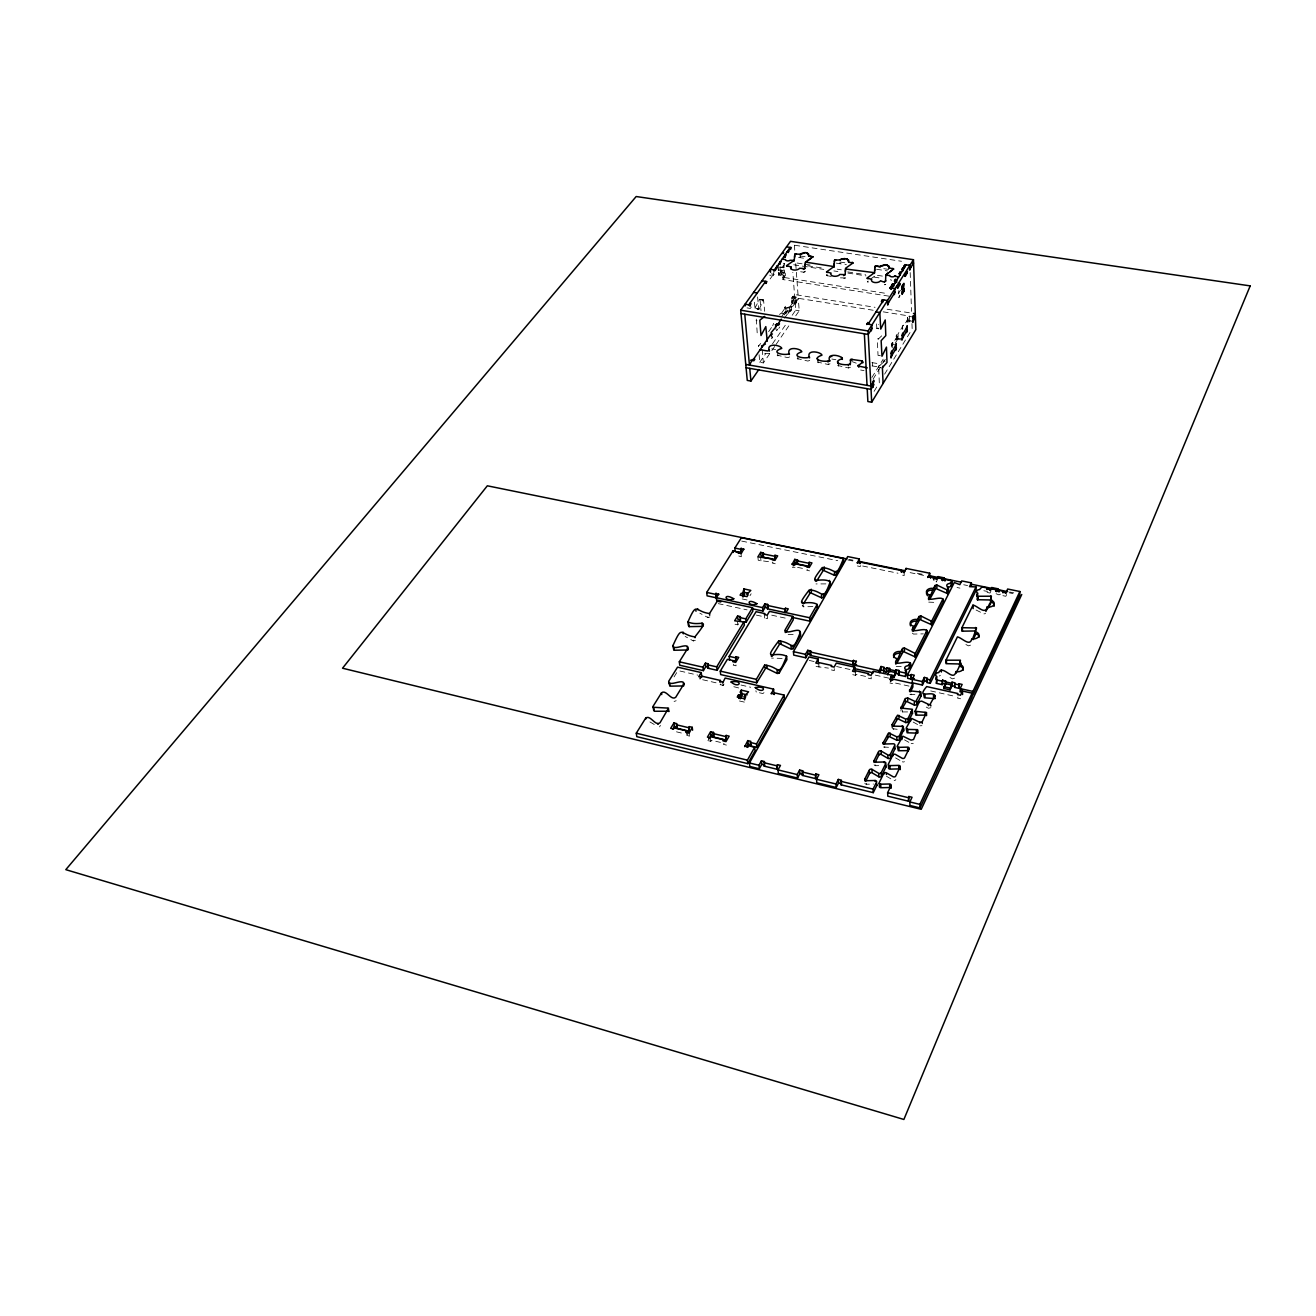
<?xml version="1.0" encoding="UTF-8"?>
<svg xmlns="http://www.w3.org/2000/svg" width="1316" height="1316" viewBox="0 0 1316 1316"><rect width="100%" height="100%" fill="white"/><g stroke="black" fill="none" stroke-linecap="round" stroke-linejoin="round"><path stroke-width="0.75" stroke-dasharray="5 3.75" d="M879.302 382.824L878.677 366.44L882.904 362.69M878.578 367.427L878.973 365.585L879.927 365.749M831.301 276.492L826.843 275.587L828.636 273.794M907.629 711.923L901.789 711.94L901.065 710.607M883.217 361.834L883.299 360.847L885.191 361.16M812.86 606.594L803.336 606.791L802.48 605.541M756.289 319.097L757.325 334.906L758.46 335.629M827.517 274.797L827.583 275.916L826.81 275.044M763.987 692.644L762.902 693.532L757.835 692.43M876.505 323.901L876.884 328.49L878.693 324.542M759.25 309.145L763.527 299.851L764.678 311.283M881.671 335.843L877.311 340.038L878.035 355.419L880.075 355.945M958.015 697.036L957.522 698.089L960.581 698.763M1002.907 595.671L1005.835 596.28L1007.645 592.48L1012.876 593.549M996.08 593.713L999.008 594.881L1000.44 594.125M987.099 592.447L990.01 593.039L991.836 589.255M938.143 578.333L936.235 582.05L936.12 578.629M758.806 345.318C757.045 349.546 760.566 341.387 763.214 342.555M850.399 367.246L848.59 367.986L837.634 365.453M852.752 674.68L855.696 675.355L856.239 674.318L867.03 676.737M904.076 572.098L904.224 575.52L901.394 574.944L901.888 574.023M830.001 363.775L828.192 364.516L817.318 361.999M809.735 360.337L807.942 361.077L797.151 358.577M816.068 666.505L828.422 668.117M857.44 565.962L860.22 566.538L860.73 565.617M789.633 356.916L787.823 357.656L777.131 355.172M769.663 353.527L764.135 353.626M724.047 743.26L723.422 744.362L726.399 745.07M707.86 740.612L710.821 741.319L711.446 740.234L720.461 742.405M807.317 569.367L806.774 570.289L809.537 570.848M720.148 684.369L723.093 685.603L724.935 682.527M767.179 615.181L767.508 618.602L764.695 617.994L765.27 617.04M720.214 684.929L720.839 683.909M733.818 664.169L733.209 665.172L736.072 665.814L735.693 662.376M686.672 735.2L689.436 736.17L689.074 733.292M735.035 624.228L737.832 624.837L738.408 623.866M750.005 595.671L751.156 593.796M874.104 391.329L878.265 384.519M884.615 374.139L911.1 330.744M871.899 377.478L883.184 359.186M897.216 336.452L897.347 339.742L896.097 339.528L895.966 336.254L897.216 336.452L893.465 342.522L891.327 343.756L891.475 347.046M908.073 318.85L908.188 322.124L906.954 321.926L906.839 318.653L908.073 318.85L904.405 324.789L902.299 325.99L902.431 329.263L903.286 327.865M896.097 339.528L896.838 334.823L900.16 335.366M906.954 321.926L907.695 317.255L906.839 318.653M757.917 556.865L758.23 560.254L773.051 562.294L772.508 563.199L775.239 563.758M873.117 379.107L880.404 367.246L872.08 365.914M883.332 362.492L885.29 359.317M895.472 342.769L897.347 339.742M902.003 340.022L898.269 339.413L899.091 336.896M909.701 321.91L909.948 320.413M895.966 336.254L896.838 334.823M891.689 345.401L893.153 342.966M903.5 325.101L898.038 333.935L898.269 339.413M909.093 321.811L909.751 314.985M674.055 676.901L677.016 672.163M900.16 295.606L898.828 297.712L900.062 293.172L898.795 292.974L898.713 290.737M738.786 555.977L741.336 556.75L741.056 553.937M900.407 290.227L898.203 293.731L901.986 294.323M759.085 354.695L759.76 362.295L763.379 362.92L774.943 346.092M776.095 344.414L789.962 324.229M795.736 315.824L799.207 310.773L798.286 298.321L795.456 303.601L791.903 303.025L791.492 297.663L792.429 296.314L795.999 296.873L796.065 297.959L798.055 295.097L795.687 263.003M759.76 362.295L765.55 353.889M772.508 343.805L786.409 323.637M792.199 315.248L795.67 310.198L792.841 272.346M784.517 318.192L788.564 312.369L784.978 311.793L785.076 312.863L788.646 313.438L789.584 312.073L789.172 306.694L785.603 306.118L784.649 307.483L784.731 308.553L788.3 309.128L789.172 306.694M790.192 306.414L794.206 300.657L794.436 303.881L790.439 309.638L791.64 309.836L791.393 306.595L790.192 306.414L790.686 311.201L785.932 310.428L780.964 317.567M771.587 338.064L772.558 336.666M771.735 338.59L772.706 337.192M778.759 328.424L779.73 327.042M790.686 311.201L791.64 309.836M794.436 303.881L796.558 302.713L796.328 299.489L791.574 298.732L794.502 294.537L875.041 307.319M794.749 297.761L791.821 301.956L796.558 302.713M785.076 312.863L786.014 311.497L785.603 306.118M791.903 303.025L792.758 300.607L796.312 301.183M795.456 303.601L795.061 298.222L795.999 296.873M784.27 314.952L788.3 309.128M791.393 306.595L790.439 307.96L785.685 307.204L780.684 314.376L780.585 313.29L784.172 313.882M796.328 299.489L795.621 304.062M772.722 325.792L773.611 323.308M779.631 314.672L780.585 313.29M768.626 331.665L771.67 327.306M888.843 296.149L782.954 279.584L784.402 277.544L784.204 275.143L785.422 275.34L785.241 273.119L778.792 272.182L778.48 275.077L782.099 275.653L784.517 272.264L784.352 270.043L780.24 270.158M782.954 279.584L782.757 277.183L783.974 277.38L785.241 273.119M782.757 277.183L784.204 275.143M783.974 277.38L785.422 275.34M778.069 269.912L783.875 270.718L783.941 264.861L781.523 268.25L782.099 275.653M778.48 275.077L780.898 271.705L780.717 269.484M746.995 307.895L750.301 308.438L751.321 307.006M780.01 267.197L784.122 267.082M784.5 263.496L783.217 267.757L784.681 265.717L784.5 263.496L783.283 263.315M770.09 278.976L773.232 274.6L773.331 275.735L769.663 275.159M773.331 275.735L774.038 270.997M940.348 675.322L939.344 676.013M954.577 678.168L952.554 678.875L947.191 676.079M970.484 645.169L968.51 645.843L963.197 643.162M805.211 271.145L804.027 272.231L799.552 271.589M930.889 707.695L928.422 708.271L923.454 705.524M755.861 690.768L756.256 692.068M877.213 328.293L878.627 328.21M676.177 700.737L674.088 701.428M695.341 640.3L693.335 640.958L685.143 636.434M709.916 616.941L707.942 617.582L699.816 613.174M845.448 277.923L840.003 277.841M805.244 271.705L803.533 272.198M845.349 278.038L843.737 278.416M870.929 278.762L874.531 276.245M985.602 613.569L983.94 613.898M659.612 726.876L660.369 725.346M913.271 743.507L911.165 743.639M921.957 725.675L919.868 725.807M885.536 284.651L884.517 284.717L885.767 284.569M909.882 694.338L916.216 694.651M892.199 728.669L898.894 729.508M883.513 747.027L889.994 747.389M874.153 764.711A1.661 1.184 -2.3 0 0 875.699 765.715L880.947 765.583M864.875 783.201A1.661 1.201 -2.6 0 0 866.438 784.237L873.511 784.056M825.889 583.893L815.986 583.926M928.734 602.119L936.12 602.465M788.152 634.641L795.884 634.493M912.399 633.144L913.436 634.065L923.355 633.868M782.132 658.428L771.521 658.082M896.212 666.373L903.434 666.455M871.916 362.624L880.256 363.94M828.8 364.532L828.142 363.693M754.43 302.252L755.039 308.503L758.329 308.997M754.956 308.141L759.48 299.423L763.527 299.851M738.671 687.955L731.449 686.097M794.798 245.269L901.509 261.275M800.128 255.978L806.889 257.015M839.921 262.032L845.678 262.904M883.776 268.678L889.04 269.484M798.582 257.41L804.52 258.314M836.318 263.151L846.352 264.68M876.604 269.27L887.445 270.915M797.151 263.036L803.171 263.973M805.178 264.269L811.199 265.19M837.289 269.188L841.302 269.796M877.427 275.34L883.447 276.261M807.629 265.783L824.754 268.398M847.701 271.918L865.467 274.649M793.696 264.763L823.832 269.402M833.883 270.931L837.897 271.557M847.932 273.086L866.027 275.866M874.054 277.1L880.075 278.021M779.993 267.247L783.645 267.757M780.898 271.705L784.517 272.264M778.299 272.873L781.934 273.432M783.793 275.159L778.957 274.402L778.381 267M771.258 273.876L774.318 274.353M784.402 277.544L887.971 293.698M887.116 309.227L911.281 313.076M873.182 310.247L792.512 297.383L792.429 296.314M883.233 311.843L909.389 316.021M791.492 297.663L795.061 298.222M908.895 316.366L911.988 316.86M792.841 301.677L796.394 302.252M907.81 320.528L912.745 321.318M760.385 299.571L763.148 300.015M759.858 299.258L762.836 300.295M784.649 307.483L788.218 308.059M795.67 310.198L799.207 310.773M786.014 311.497L789.584 312.073M755.878 308.289L758.855 309.326L755.17 308.717M876.884 328.474L878.808 328.786M896.986 338.113L901.953 338.919M877.706 338.656L878.66 338.804M756.058 320.578L756.98 320.726M891.639 344.299L895.406 344.924M774.647 328.819L777.657 329.313L776.687 330.711L776.588 329.625M879.45 355.583L880.404 355.748M771.67 348.872L775.618 349.53M831.86 359.038L835.874 359.712M856.255 363.167L852.159 361.653M879.532 367.575L880.47 367.756M860.648 370.026L864.036 370.602M848.985 559.349L852.998 560.172M917.285 573.233L925.329 574.878M1009.717 592.035L1013.731 592.858M847.915 559.974L855.63 561.537M910.129 572.641L923.914 575.437M963.723 584.765L967.573 585.538M741.731 541.106L837.716 560.682M862.687 566.028L897.956 573.217M983.842 590.736L987.559 591.493M957.028 587.528L959.923 588.12M797.578 567.361L803.418 568.561M792.331 567.295L795.029 567.295M742.158 598.928L747.34 600.047M868.132 282.183C866.06 280.653 868.494 283.121 868.067 281.048M718.223 603.633L747.077 609.867M771.735 615.181L785.422 618.142M756.404 615.115L761.717 616.266M809.241 660.435L814.686 661.652M836.565 666.521L851.255 669.778M875.272 675.124L892.001 678.859M909.011 686.097L893.416 682.609L892.873 683.646L889.896 682.988M930.708 690.933L956.074 696.592M831.416 669.926L834.344 670.584L834.114 667.113M868.28 678.151L871.258 678.826L871.06 675.338M679.961 671.028L697.727 675.108M741.023 685.044L750.696 687.265M702.662 679.73L717.204 683.07M739.444 700.967L744.905 702.234M676.49 731.828L681.82 733.111M976.061 610.015L982.18 613.042M913.205 722.073L918.206 724.869M904.47 739.839L909.488 742.685M895.571 757.901L900.621 760.812M886.523 776.308L893.301 780.256A1.661 1.201 -1.7 0 0 895.851 779.648M649.94 721.941L655.006 724.935M693.219 640.119L693.335 640.958M710.393 737.848L710.821 741.319M707.844 616.727L707.942 617.582M722.764 682.724L723.093 685.603M737.47 621.415L737.832 624.837M760.632 557.425L760.944 560.813M764.366 614.572L764.695 617.994M757.621 296.939L758.641 308.75M762.211 349.628L763.379 362.92M760.072 299.851L761.01 310.675M777.723 353.511L777.92 355.962M802.299 605.047L802.365 605.903M779.977 266.819L780.421 272.379M803.188 605.08L803.336 606.791M788.564 312.369L788.646 313.438M818.733 663.692L818.996 667.146M797.776 356.916L797.973 359.383M794.387 245.204L794.831 251.191M800.046 254.86L800.243 257.656M817.976 360.337L818.157 362.805M855.482 671.867L855.696 675.355M826.678 274.468L826.728 275.307M866.389 783.349L866.438 784.237M838.325 363.792L838.473 366.259M839.97 262.871L840.019 263.71M848.54 367.164L848.59 367.986M875.65 764.843L875.699 765.715M884.747 746.649L884.796 747.521M872.524 362.64L872.689 365.93M893.679 728.768L893.728 729.64M902.431 710.311L902.513 712.071M900.95 710.245L900.983 711.117M892.528 342.867L892.774 348.345M892.215 342.325L892.363 345.615M911.1 693.927L911.149 694.799M910.178 272.56L911.544 311.333M911.972 323.604L912.169 329.016M904.437 761.651A1.661 1.184 -1.5 0 1 902.315 761.783M891.705 280.193A2.681 1.431 -3 0 1 890.406 279.716"/><path stroke-width="1.5" d="M1019.867 591.509L1019.851 594.964L972.985 694.93L972.919 691.426L1019.867 591.509L1007.628 589.025L1005.835 593.384M850.251 364.762L850.827 359.301L862.144 360.88L862.753 362.032L857.95 365.963L867.277 367.871M888.991 268.349L888.974 266.128L886.145 264.713L880.19 266.457L875.008 266.128L874.548 272.675L867.096 278.038L871.735 279.37A4.705 2.533 -3.3 0 0 874.548 282.496A4.705 2.533 -3.3 0 0 880.568 280.736C889.452 285.309 882.674 274.682 888.201 273.004M829.837 361.308C825.609 352.293 841.401 355.271 842.306 358.577C829.228 363.216 846.451 366.243 850.202 363.94M874.647 270.931L874.679 269.418M874.712 267.905L875.946 265.865L880.223 267.016M809.57 357.87C805.425 348.904 821.135 351.865 821.99 355.156C808.912 359.729 826.004 362.788 829.787 360.485M883.085 383.466L882.394 367.625L887 362.476L886.458 347.095L881.967 356.258L881.144 340.663L885.8 335.629L885.24 319.952L880.733 329.099L879.812 312.55L875.946 311.941M882.378 368.069L882.773 366.226M841.401 259.137A4.655 2.484 -3.6 0 0 840.184 259.91L834.541 260.14L834.064 266.49L826.514 271.918L831.087 273.119A4.672 2.5 -3.9 0 0 833.801 276.212A4.672 2.5 -3.9 0 0 839.805 274.452L845.152 274.649L845.579 268.25L853.031 262.953L848.507 262.213M845.382 271.474L845.431 269.961M789.435 354.465C785.389 345.565 801.016 348.477 801.822 351.767C788.745 356.291 805.705 359.35 809.505 357.047M834.36 261.769L834.673 260.042L836.154 260.338M834.212 264.779L834.278 263.266M769.449 351.076C765.484 342.242 781.03 345.105 781.786 348.378C768.725 352.853 785.537 355.929 789.37 353.642M812.959 257.015L808.534 255.6L808.468 253.741L805.935 252.606L800.013 254.301L795.144 253.906L794.14 260.387L786.54 265.651L791.015 266.951A4.622 2.468 -4.5 0 0 793.614 269.994A4.622 2.468 -4.5 0 0 799.602 268.267L804.75 268.579L805.491 262.114L813.041 256.752L808.583 256.159M805.211 265.322L805.31 263.825M794.453 257.212L794.551 255.715M889.978 271.738L893.63 268.974L888.974 267.79M889.172 267.329L886.918 264.878M934.936 695.638C932.37 690.193 915.492 699.947 926.678 686.574L957.949 693.532L957.439 694.585L960.515 695.259L962.506 691.048L972.096 693.187L972.162 696.69L919.999 807.925L909.981 805.474L909.833 801.938L912.054 797.266L908.846 796.493L908.451 801.197L887.807 796.18L887.626 792.66L891.08 785.586A1.678 1.217 -1.9 0 0 889.583 783.991L880.717 784.204A1.678 1.201 -2.1 0 1 879.22 782.625L883.776 773.397A1.661 1.201 -2 0 1 886.342 772.788L893.12 776.736A1.678 1.201 -1.7 0 0 895.686 776.127L900.16 766.948A1.661 1.184 -1.6 0 0 898.663 765.386L889.879 765.616A1.661 1.184 -1.9 0 1 888.399 764.053L892.873 754.989A1.661 1.168 -1.8 0 1 895.406 754.397L902.151 758.263A1.661 1.184 -1.5 0 0 904.684 757.671L909.093 748.656A1.645 1.168 -1.4 0 0 907.596 747.126L898.877 747.356A1.645 1.168 -1.7 0 1 897.397 745.827L902.858 736.17L911.017 740.118L913.534 739.526L917.663 729.656L907.727 729.409L906.263 727.896L911.626 718.421L919.736 722.287L922.22 721.711L926.546 712.482L915.146 711.298L919.21 701.691L921.677 701.115L929.738 704.915L934.936 695.638L935.018 698.27M848.475 261.654L847.241 259.022L842.24 258.857A4.606 2.451 -3.9 0 0 840.217 259.943M901.921 708.88L906.395 701.313L914.39 705.096L916.446 704.965L921.068 696L920.328 694.683M893.153 726.399L897.693 718.7L905.737 722.55L907.81 722.418L912.498 713.305L911.05 711.841M784.764 257.327L785.06 256.324M890.603 681.606L892.001 678.859L891.837 675.371L889.715 679.5L892.709 680.158L893.251 679.138L912.761 683.481L909.751 690.834L921.003 692.002L915.673 701.741L907.662 697.957L905.211 698.533L901.082 708.09L912.432 709.291L908.073 718.47L905.572 719.046L897.528 715.197L892.1 724.639L893.564 726.136L903.45 726.383L899.272 736.22L896.755 736.812L888.662 732.88L883.069 743.014L884.615 744.001L893.301 743.787A1.645 1.168 -1.9 0 1 894.765 745.3L890.323 754.282L890.455 756.93M884.22 744.214L888.843 736.384L896.92 740.316L899.025 740.184L903.615 729.886M875.14 762.359L878.759 755.137A1.645 1.168 -2.2 0 1 881.292 754.529L887.971 758.394A1.645 1.168 -2 0 0 890.504 757.802L894.946 748.82L894.206 747.422M808.781 255.156L806.692 252.754M948.03 590.506L947.536 593.582L947.454 590.127L936.811 584.978L935.166 585.307L933.439 588.449A5.33 3.471 -1.4 0 0 926.694 590.72A5.33 3.471 -1.4 0 0 930.017 595.062C922.812 605.36 946.418 592.101 943.062 602.383L931.712 624.755L919.802 619.474L913.419 630.956M931.712 624.755L931.613 621.3L920.855 615.954L919.177 616.283L917.4 619.523A5.412 3.586 -1.7 0 0 910.524 621.859A5.412 3.586 -1.7 0 0 913.863 626.367C906.444 636.911 930.396 623.455 927.106 633.868L915.377 656.98L903.319 651.486L896.607 663.593M915.377 656.98L915.245 653.509L904.372 647.966L902.661 648.295L900.818 651.65A5.494 3.701 -2 0 0 893.811 654.052A5.494 3.701 -2 0 0 897.167 658.707C889.649 669.433 913.567 656.19 910.606 666.389L908.024 669.285A3.158 2.155 -1.7 0 0 905.063 670.765M886.145 274.666L891.771 270.487M874.367 272.856L874.4 273.432M803.484 603.781L810.376 592.71L821.628 597.842L823.273 597.513L830.511 585.028L829.656 583.81M792.199 617.369L809.866 621.168L817.532 607.762L816.66 606.511M890.833 676.687L893.942 677.378L895.883 669.778L898.877 670.436L898.499 674.943L905.474 676.49L906.066 673.134M733.44 660.731L732.831 661.734L735.693 662.376L738.704 657.358L735.841 656.717L735.611 661.158L727.37 659.349L720.28 671.127L720.675 674.582L756.7 682.807L756.355 679.352L764.662 665.057C780.174 666.603 777.69 679.155 786.606 656.24C774.433 650.351 761.882 663.116 778.694 640.925C793.828 642.175 791.788 654.825 800.325 632.272C799.519 626.498 785.882 635.727 785.06 629.969L792.956 616.398L769.465 611.348L767.179 615.181L764.366 614.572L764.941 613.601L756.058 611.693L729.179 656.355L729.558 659.793M743.869 549.463L741.105 548.344L740.892 552.621L735.183 551.437L734.838 548.065L741.385 537.734L843.507 558.51C834.887 580.011 837.552 569.219 822.303 567.509C806.182 588.417 819.21 575.964 830.281 581.623C822.467 603.254 823.684 590.703 809.307 589.864C792.972 611.167 805.869 598.599 817.269 604.34L809.603 617.747L809.866 621.168M893.613 269.106L892.742 268.349M805.524 262.69L805.441 262.887M893.679 286.279L893.844 283.927L892.577 283.73L891.705 285.72M793.943 260.568L793.992 261.127M852.965 263.085L852.192 262.213M653.378 708.995L653.016 706.412L661.487 692.858C666.126 688.975 671.078 701.165 675.717 697.283L683.991 683.843C683.613 677.839 669.021 687.363 668.66 681.359L677.543 667.146L701.247 672.575L701.675 676.013L700.013 678.727M747.735 747.389L748.294 745.711L754.693 747.241L755.055 750.729L747.801 763.642L636.796 736.647L636.286 733.193L645.646 718.191C650.351 714.226 655.319 726.745 660.007 722.764L668.544 708.123L652.966 707.251M688.35 625.38L689.123 626.646L702.448 626.383M740.168 620.987L740.398 616.595L737.602 615.987L734.657 620.807L746.106 622.271L752.851 611.101L752.505 607.696L717.845 600.228L709.521 613.519C694.519 611.743 697.348 600.705 687.923 621.958C700.276 627.387 711.759 615.477 694.914 636.878C679.599 634.954 682.757 623.8 672.986 645.514C673.414 651.338 687.577 642.043 688.054 647.85L679.319 661.8L679.763 665.238L703.386 670.634L705.853 666.587L705.442 663.149L708.288 663.807L708.074 668.248L717.105 670.305L744.362 625.166L744.001 621.744L716.71 666.867L717.105 670.305M673.447 648.936L674.22 650.236L687.692 649.989M653.509 709.85L654.282 711.249L668.676 711.232M963.279 670.206A5.56 3.767 -0.4 0 0 959.496 666.143L960.433 660.188L945.974 660.188L946.072 663.675L960.91 664.004M899.7 284.947C900.884 277.89 893.942 295.228 899.7 284.947L899.601 283.302M1021.759 594.487L921.216 809.307L342.538 668.215L487.331 485.801L846.961 558.938M919.999 807.925L919.851 804.372L972.096 693.187M905.128 274.6C903.664 281.756 910.935 264.697 905.128 274.6L905.211 276.278M908.451 801.197L908.846 796.493M961.552 689.304L960.236 692.101L960.154 688.597L962.144 684.419L959.101 683.744L958.673 688.284L954.61 687.38L955.038 682.84L951.994 682.165L950.07 689.847L943.737 688.433L945.201 683.563L951.534 684.962M1002.891 592.792L1003.351 591.262L999.436 590.473L998.992 592.003M958.673 688.284L959.101 683.744M954.61 687.38L955.12 686.343L952.077 685.669L951.994 682.165M956.6 672.131L960.976 663.083M972.458 639.28L976.554 627.995L961.914 627.699L961.996 631.17L975.699 630.956M985.865 611.512L989.961 603.008M996.064 591.41L996.525 589.881L990.438 588.647L989.977 590.16M973.149 639.642L975.929 633.868M988.464 607.893L991.902 600.754M990.438 588.647L990.455 590.374L991.82 587.545L997.89 588.778L996.525 591.608L996.525 589.881M950.07 689.847L952.077 685.669M997.462 591.443L997.89 588.778M959.446 664.399A5.56 3.767 -0.4 0 1 963.016 669.153A5.56 3.767 -0.4 0 1 955.992 671.588C953.426 682.79 942.782 663.889 938.769 672.591A3.191 2.171 -0.9 0 0 935.808 674.088A3.191 2.171 -0.9 0 0 936.86 676.473L936.416 683.349L942.223 684.633L942.634 680.109L945.678 681.359M975.222 631.746A5.478 3.652 -0.2 0 1 978.775 636.335A5.478 3.652 -0.2 0 1 971.866 638.704C970.007 647.308 961.996 637.75 957.423 636.878L945.974 660.188M994.254 604.998A5.396 3.52 0 0 0 990.504 601.889L991.376 596.214L977.344 596.263L977.393 599.718L991.787 599.997M945.233 684.435L945.661 680.767M943.737 688.433L945.76 684.271L942.733 683.596M942.223 684.633L942.634 680.109M987.066 589.568L987.526 588.055L981.933 586.92L979.548 589.601A3.06 1.99 -0.3 0 0 976.735 590.983A3.06 1.99 -0.3 0 0 977.804 593.171L977.344 596.263M961.914 627.699L972.985 605.146C977.36 605.59 985.404 615.543 987.23 606.89A5.396 3.52 0 0 0 994.008 604.587A5.396 3.52 0 0 0 990.487 600.162M936.416 683.349L936.959 679.961A3.175 2.171 -0.9 0 1 936.35 677M977.393 599.718L977.854 596.625A3.06 1.99 -0.3 0 1 977.196 593.894M818.322 662.458L818.058 659.003L808.962 656.98L749.478 762.967L749.84 766.455L759.316 768.774L758.954 765.27L761.438 760.796L764.481 761.536L764.201 766.142L777.131 769.284L777.411 764.678L780.47 765.402L778.019 769.909L778.348 773.413L797.512 778.069L797.2 774.565L799.618 770.041L802.694 770.798L802.398 775.42L815.492 778.611L815.805 773.972L818.897 774.713L816.512 779.269L816.808 782.773L836.219 787.511L835.973 783.991L838.325 779.417L841.434 780.174L841.105 784.83L873.265 792.643L876.752 785.603L876.604 782.954M885.783 764.415L885.931 767.047L881.407 776.193A1.661 1.201 -2.2 0 1 878.858 776.802L872.13 772.854A1.661 1.184 -2.5 0 0 869.58 773.463L865.747 781.112M930.231 683.333L930.116 679.846L976.011 586.936L969.497 586.64L971.373 582.873L961.733 580.915L959.841 584.666L954.314 582.511L907.53 674.845L907.678 678.332L910.919 679.056L911.297 674.532L914.307 675.207L912.218 679.336L912.366 682.823L922.401 685.044L924.457 680.898L924.342 677.411L927.352 678.085L926.957 682.609L930.231 683.333L976.061 590.374L976.011 586.936M873.265 792.643L873.067 789.123L876.555 782.082A1.678 1.201 -2.3 0 0 875.074 780.503L866.224 780.717A1.678 1.201 -2.6 0 1 864.76 779.138L869.366 769.942A1.661 1.184 -2.5 0 1 871.932 769.334L878.66 773.282A1.661 1.201 -2.2 0 0 881.21 772.673L885.75 763.527A1.661 1.184 -2.1 0 0 884.27 761.98L875.502 762.194A1.661 1.184 -2.4 0 1 874.038 760.648L878.562 751.617A1.645 1.168 -2.2 0 1 881.095 751.025L887.79 754.89A1.645 1.168 -2 0 0 890.323 754.282M922.401 685.044L922.269 681.556L924.342 677.411M910.508 691.755L912.893 686.968L912.761 683.481M910.919 679.056L911.297 674.532M905.474 676.49L905.918 669.663A3.158 2.155 -1.7 0 1 904.915 667.294A3.158 2.155 -1.7 0 1 907.892 665.797L910.458 662.919M915.245 653.509L926.99 630.397M931.613 621.3L942.98 598.945M947.454 590.127L947.948 587.051A3.043 1.974 -1 0 1 946.928 584.896A3.043 1.974 -1 0 1 949.757 583.514L952.159 580.85L945.447 579.484L944.987 580.998M841.105 784.83L841.681 783.694L838.572 782.938L838.325 779.417M898.499 674.943L898.877 670.436M942.124 580.405L942.585 578.908L936.614 577.691L936.137 579.188M836.219 787.511L838.572 782.938M937.025 578.711L938.094 576.622L944.065 577.839L942.634 580.619L942.585 578.908M893.942 677.378L896.048 673.266L895.883 669.778M900.818 651.65L897.249 660.451L897.167 658.707M913.024 627.831A5.412 3.586 -1.7 0 0 913.929 628.094L917.4 619.523M933.439 588.449L930.083 596.79L930.017 595.062M929.573 599.602L935.758 588.482L947.438 593.549M874.548 272.675L845.53 269.007M878.923 671.456L881.013 666.505L883.974 667.163L883.628 671.654L886.342 672.262L886.704 667.755L889.682 668.413L889.846 671.884L886.869 671.226M887.675 674.828L889.682 668.413M883.628 671.654L884.155 670.634L881.194 669.976L881.013 666.505M886.342 672.262L886.704 667.755M933.274 578.612L933.751 577.115L931.119 576.572L930.659 578.086M927.796 577.494L929.721 573.217L906.05 568.413L904.092 572.674M879.762 672.706L881.194 669.976M764.76 316.366L759.809 320.183L760.993 335.531L765.813 326.615L767.244 341.37M815.492 778.611L815.805 773.972M850.399 359.581L850.268 360.749M802.398 775.42L802.694 770.798M797.512 778.069L799.931 773.545L799.618 770.041M859.48 562.327L859.282 558.922L847.701 556.569L793.433 651.65L793.729 655.105L805.77 657.786L805.491 654.332L807.744 650.318L810.64 650.959L810.343 655.417L853.113 664.893L853.442 660.418L856.42 661.635M873.38 672.805L854.413 668.594L854.199 665.123L856.387 661.06M818.058 659.003L815.805 663.034L818.733 663.692L819.292 662.672L831.728 665.452L831.169 666.455L834.114 667.113L836.318 663.05L854.709 667.13L852.521 671.209L855.482 671.867L856.025 670.847L868.626 673.66L868.083 674.68L871.06 675.338L873.215 671.242L893.86 675.634M853.113 664.893L853.442 660.418M901.263 572.098L901.74 570.601L860.532 562.212L860.055 563.692M777.131 769.284L777.411 764.678M833.916 267.23L834.097 267.049M764.201 766.142L764.826 765.04L761.8 764.3L761.438 760.796M759.316 768.774L761.8 764.3M810.343 655.417L810.64 650.959M747.801 763.642L747.422 760.155L754.693 747.241M744.741 746.665L747.784 740.612L750.778 741.319L750.531 745.909L756.897 747.422L756.535 743.951L784.056 695.062L774.746 692.923L774.203 694.552M805.77 657.786L808.024 653.772L807.744 650.318M756.897 747.422L784.369 698.533L784.056 695.062M857.259 563.133L859.282 558.922M746.616 746.83L748.162 744.083L747.784 740.612M771.275 693.877L773.578 689.14L725.149 678.053L722.764 682.724M756.7 682.807L765.83 667.903L777.361 673.512L779.072 673.183L786.902 659.694L786.606 656.24M772.443 655.664L779.829 643.754L791.278 649.216L792.972 648.887L800.605 635.71L799.536 631.845M794.14 260.387L790.094 260.272A2.632 1.382 -4.7 0 1 787.149 260.815A2.632 1.382 -4.7 0 1 785.504 259.565L782.165 259.104M769.383 350.253L767.573 350.994L760.122 349.727M725.938 740.003L726.169 735.43L729.146 736.154L725.988 741.599L723.01 740.875L723.652 739.789L711.035 736.763L710.393 737.848L707.432 737.141L710.624 731.712L713.568 732.42L713.354 736.976L725.938 740.003L726.169 735.43M786.343 631.713L793.235 619.836L792.956 616.398M816.594 581.162L823.322 570.338L834.492 575.339L836.121 575.026L843.721 561.916L843.507 558.51M744.659 699.799L744.297 696.345L748.59 691.821L741.303 690.143L740.086 692.216L741.533 692.561L739.921 695.325L740.283 698.796L741.911 696.016L741.303 690.143M708.65 739.247L711.035 735.183L710.624 731.712M713.354 736.976L713.568 732.42M752.884 608.897L762.935 611.052L762.606 607.63L764.876 603.83L767.672 604.439L767.425 608.798L785.175 612.614L785.438 608.239L788.251 608.847L785.997 612.664L809.603 617.747M739.921 695.325L738.457 694.996L737.24 697.085L744.543 698.78L745.761 696.69L744.297 696.345M792.1 564.465L794.765 559.366L797.512 559.925L797.249 564.235L808.929 566.637L809.192 562.327L811.956 562.903L809.274 567.459L806.511 566.883L807.053 565.962L795.341 563.561L794.848 565.041M808.929 566.637L809.192 562.327M785.175 612.614L785.438 608.239M797.249 564.235L797.512 559.925M735.611 661.158L735.841 656.717M762.935 611.052L765.205 607.252L764.876 603.83M767.425 608.798L768.001 607.844L765.205 607.252M793.235 565.781L795.045 562.755L794.765 559.366M686.13 732.584L686.705 730.923L674.253 727.929L673.595 728.998L670.667 728.307L673.94 722.945L676.852 723.652L676.671 728.176L689.091 731.153L689.288 726.613L692.216 727.32L692.594 730.216M689.091 731.153L689.288 726.613M689.074 733.292L692.216 727.32M719.885 682.066L720.428 680.454L702.25 676.276L701.625 677.296L698.763 676.638L701.247 672.575M746.106 622.271L745.761 618.849L752.505 607.696M867.211 388.697L867.869 401.544L871.685 402.219L915.837 329.609L913.468 259.713L790.521 241.338L740.694 310.198L747.258 380.406L750.926 381.048L758.855 369.516M676.671 728.176L677.329 727.106L674.401 726.416L673.94 722.945M708.074 668.248L708.288 663.807M774.713 559.58L774.96 555.303L777.674 555.862L774.927 560.369L772.196 559.81L772.755 558.905L757.917 556.865L760.697 552.375L763.395 552.934L763.165 557.211L774.713 559.58L774.96 555.303M672.772 729.08L674.401 726.416M703.386 670.634L702.974 667.196L705.442 663.149M742.619 593.582L743.918 588.926L750.811 590.39L746.764 594.454L748.146 594.75L746.995 596.625L740.086 595.161L741.237 593.286L742.619 593.582L742.964 596.987L744.494 594.487L743.918 588.926M895.456 346.009L896.295 343.476L895.637 350.401L895.587 349.316M913.6 319.92L912.794 322.404L913.452 315.56L912.876 316.564M873.758 381.327L870.863 386.032L745.777 364.45M890.784 353.609L896.344 344.578M901.822 335.646L907.267 326.796M912.646 318.044L915.311 313.702L913.452 313.422M873.923 384.65L871.028 389.355L746.073 367.723M890.932 356.916L896.476 347.868M901.953 338.919L907.382 330.069M912.745 321.318L915.41 316.975M763.165 557.211L763.395 552.934M738.918 552.49L733.144 550.746L706.708 592.43L707.103 595.835L715.772 597.694L715.97 593.351L718.783 594.519M715.772 597.694L715.97 593.351M720.773 601.971L716.759 601.099L716.365 597.694L718.717 593.944M902.348 291.362L901.986 294.323L904.191 290.82L904.108 288.566L903.664 289.273M738.358 553.378L738.868 551.914M740.892 552.621L741.105 548.344M741.056 553.937L743.803 548.904M902.233 288.369L901.789 289.059L901.69 286.806L903.911 283.318L903.549 286.263M872.195 328.243L868.264 334.429L741.023 313.603M887.642 303.93L895.193 292.053M909.948 268.793L913.584 263.085L912.646 262.953M909.372 269.829L910.837 267.428M871.685 402.219L868.083 330.974L913.468 259.713M866.866 324.526L867.787 322.469L869.103 323.259M881.473 301.709L882.362 299.703L887.494 300.509L887.691 305.082L888.547 302.499M889.978 288.418L890.85 286.427L892.149 287.201M894.469 281.377L895.341 279.42L896.607 279.617L896.722 282.446M899.157 274.073L900.029 272.116L901.279 272.313M901.888 269.796L902.743 267.855L904.026 268.612M903.944 266.589L904.799 264.648L909.833 265.404L909.998 269.928M868.132 324.164L883.645 299.9M906.066 264.845L891.277 289.175M752.505 359.433L749.446 365.091L744.757 314.211M771.439 336.254L771.127 332.652L776.325 326.384L776.605 323.802M781.326 319.179L778.266 323.588L779.467 323.785L778.496 325.184L775.288 324.657M772.426 333.935L770.255 335.136L753.624 359.087L754.841 359.284L753.838 360.749L750.564 360.189M748.755 304.835L765.665 281.361M790.159 247.392L774.038 270.997M750.038 305.608L751.025 303.601L749.775 303.404L750.038 306.233M765.945 283.499L766.899 281.558L761.98 280.785L762.063 281.624M775.223 270.619L776.16 268.694L774.976 269.073M776.045 267.428L778.036 266.079L776.818 265.898L777.098 268.003M780.059 264.5L779.845 261.703L781.062 261.884L778.908 263.628M785.224 256.719L786.162 254.811L784.945 254.63L785.142 257.146M788.202 252.573L789.123 250.682L787.955 251.06M790.455 249.464L791.36 247.572L786.54 246.849M782.954 253.659L783.727 252.853M833.982 266.589L805.491 262.114M885.981 280.933L884.385 281.887M845.25 274.534L843.572 275.587M805.014 268.332L803.336 269.402M880.552 266.029L885.323 264.631M800.391 253.889L805.129 252.524M794.782 254.12L796.394 254.317M807.498 260.7L811.133 258.249M765.386 344.085C760.78 345.565 763.066 348.773 761.536 345.779M886.178 275.225L889.78 275.505A2.681 1.431 -3 0 0 891.557 276.788A2.681 1.431 -3 0 0 894.535 276.228L898.713 276.919M894.535 276.228L895.637 275.916M842.24 258.857L844.954 258.545M935.117 698.631L924.375 697.793L923.536 693.861M925.839 715.164L915.837 715.131L914.998 711.166M917.795 733.16L907.152 732.782L906.296 728.784M908.484 750.778A1.645 1.168 -1.4 0 0 907.744 750.63L898.318 750.729L897.446 746.698M899.568 769.054A1.661 1.184 -1.6 0 0 898.828 768.906L890.06 769.136A1.661 1.184 -1.9 0 1 888.58 767.573L888.432 764.941M890.504 787.659A1.678 1.217 -1.8 0 0 889.764 787.511L880.898 787.725A1.678 1.201 -2.1 0 1 879.417 786.145L879.269 783.497M908.895 265.273L909.833 265.404M790.406 248.905L789.238 249.283M903.928 266.029L905.194 266.786M786.952 251.833L788.169 252.014M901.871 269.237L903.171 270.553M785.191 256.159L784.04 256.801M899.141 273.498L900.424 274.55M894.452 280.818L895.752 281.871M777.065 267.444L775.881 267.822M891.689 285.144L892.972 285.901M896.788 286.082L897.808 287.924M775.173 270.06L770.288 269.303L770.534 272.297M889.945 287.842L895.045 288.632L894.337 294.603L894.288 293.468M765.896 282.94L764.711 283.302M881.44 301.134L882.756 301.907M753.558 292.415L757.276 293.007M749.988 305.032L745.02 304.226L745.169 305.937M866.833 323.95L872.031 324.789L871.307 330.875L871.258 329.724M740.694 310.198L868.083 330.974M775.437 326.236L776.325 326.384M859.019 561.389L905.227 570.782M929.343 575.684L961.486 582.231M971.537 584.271L993.646 588.762M997.66 589.584L1007.694 591.624M857.226 562.557L860.022 563.133M901.246 571.522L904.076 572.098M927.78 576.918L930.642 577.51M933.258 578.037L936.12 578.629M942.108 579.846L944.97 580.422M987.066 588.992L989.977 589.584M996.064 590.818L998.992 591.427M1002.891 592.216L1005.819 592.809M734.838 548.065L740.546 549.249M762.852 553.822L774.4 556.191M796.97 560.83L808.666 563.232M763.724 556.306L761.01 555.747L760.697 552.375M795.045 562.755L797.792 563.33M738.292 552.819L740.99 553.378M792.051 563.906L794.798 564.465M744.264 592.332L747.702 593.055M743.112 594.19L744.494 594.487M706.708 592.43L715.394 594.289M767.113 605.376L784.879 609.193M716.365 597.694L762.606 607.63M739.806 617.566L745.761 618.849M740.744 620.017L737.963 619.408L737.602 615.987M810.08 651.963L852.9 661.422M883.447 668.183L886.178 668.775M889.155 669.433L895.357 670.815M898.351 671.473L905.326 673.019M936.318 679.862L942.124 681.145M945.151 681.82L951.484 683.218M954.528 683.892L958.591 684.781M907.53 674.845L910.787 675.569M926.842 679.122L930.116 679.846M889.238 671.176L895.439 672.542M808.024 653.772L810.919 654.414M853.656 663.873L856.584 664.531M896.048 673.266L899.025 673.924M793.433 651.65L805.491 654.332M854.199 665.123L878.874 670.584M911.445 678.02L914.439 678.678M924.457 680.898L927.467 681.573M960.154 688.597L972.919 691.426M912.218 679.336L922.269 681.556M943.687 686.689L950.02 688.087M729.179 656.355L735.249 657.72M707.663 664.81L716.71 666.867M705.853 666.587L708.699 667.245M679.319 661.8L702.974 667.196M720.28 671.127L756.355 679.352M719.819 681.491L722.698 682.149M771.209 693.302L774.153 693.976M741.665 693.598L747.126 694.864M740.447 695.67L741.911 696.016M973.149 608.634L972.985 605.146M676.21 724.721L688.646 727.699M712.943 733.505L725.544 736.516M750.169 742.421L756.535 743.951M711.035 735.183L713.996 735.907M748.162 744.083L751.156 744.807M686.047 731.992L688.992 732.699M744.675 746.09L747.685 746.797M763.856 762.655L776.802 765.797M802.102 771.916L815.213 775.108M840.858 781.309L873.067 789.123M887.626 792.66L908.303 797.66M636.286 733.193L747.422 760.155M799.931 773.545L802.99 774.302M749.478 762.967L758.954 765.27M778.019 769.909L797.2 774.565M816.512 779.269L835.973 783.991M909.833 801.938L919.851 804.372M941.318 669.663L941.384 671.999M867.951 278.795L867.195 278.449M827.369 272.544L826.629 272.231M787.346 266.375L786.754 266.161M846.517 258.775L848.655 260.239A4.606 2.451 -3.9 0 1 848.688 261.21M791.294 269.04L790.784 268.365A4.655 2.468 -4.5 0 1 791.015 266.951L791.064 267.51M645.646 718.191L645.778 719.062M657.901 723.471L658.016 724.343M653.789 707.794L654.167 710.393M661.487 692.858L661.718 694.585M668.512 708.979L668.857 711.561M667.821 708.452L668.183 711.035M669.449 682.708L669.795 685.291M668.775 682.214L669.91 686.162L683.646 685.932L683.317 683.349M673.874 647.669L674.22 650.236M672.986 645.514L673.331 648.081M683.991 683.843L684.106 684.698M686.705 730.923L687.149 734.394M688.153 648.706L688.268 649.561M687.265 646.551L687.577 649.133M683.07 632.108L683.3 633.818M688.794 624.08L689.123 626.646M687.923 621.958L688.235 624.524M694.914 636.878L695.029 637.734M695.901 610.377L696.016 611.233M702.925 625.1L703.024 625.955M702.037 622.962L702.349 625.528M697.776 608.88L697.891 609.736M709.521 613.519L709.719 615.23M720.428 680.454L720.526 681.326M738.457 694.996L738.835 698.451M733.144 550.746L733.308 552.424M766.767 665.254L767.014 667.837M764.662 665.057L764.909 667.656M772.031 655.154L772.114 656.026M771.258 654.71L771.423 656.421M773.578 689.14L773.907 692.594M749.742 368.365L750.926 381.048M777.032 670.058L777.279 672.657M767.672 604.439L767.935 607.285M778.694 640.925L778.924 643.508M779.154 670.239L779.385 672.821M780.766 641.106L781.013 643.688M785.915 631.252L785.997 632.108M785.142 630.825L785.29 632.552M793.055 645.959L793.285 648.541M790.982 645.761L791.196 648.36M800.325 632.272L800.539 634.855M802.201 602.119L802.266 602.975M777.213 323.901L777.312 325.249M809.373 590.72L809.57 593.286M811.248 589.223L811.446 591.789M815.361 579.468L815.476 581.178M817.335 605.195L817.532 607.762M822.368 568.347L822.549 570.914M823.322 593.779L823.503 596.345M821.431 595.276L821.628 597.842M824.227 566.867L824.408 569.433M830.33 582.478L830.511 585.028M829.409 580.405L829.475 581.261M834.328 572.789L834.492 575.339M817.927 359.515L817.976 360.337M817.351 358.38L817.417 359.202M836.186 571.292L836.351 573.858M829.853 356.488L829.903 357.31M827.978 361.226L828.027 362.048M854.709 667.13L854.923 670.601M831.646 355.748L831.696 356.57M864.76 779.138L864.859 780.898M838.276 362.969L838.325 363.792M837.683 361.818L837.733 362.64M869.415 770.814L869.58 773.463M842.306 358.577L842.355 359.4M841.714 357.442L841.763 358.265M848.409 364.68L848.442 365.503M871.932 769.334L872.08 771.982M852.011 359.186L852.061 360.008M874.038 760.648L874.137 762.408M875.074 780.503L875.124 781.375M881.095 751.025L881.243 753.657M881.21 772.673L881.358 775.305M858.772 366.44L858.822 367.263M858.164 365.289L858.213 366.111M880.717 784.204L880.848 786.853M878.611 752.489L878.759 755.137M878.71 774.153L878.858 776.802M886.392 773.66L886.441 774.548M883.151 742.487L883.233 744.247M884.27 761.98L884.319 762.852M862.753 362.032L862.803 362.854M862.144 360.88L862.194 361.719M883.776 773.397L883.826 774.269M889.879 765.616L890.011 768.248M891.08 785.586L891.212 788.218M887.642 734.493L887.774 737.125M889.632 784.879L889.764 787.511M887.839 755.762L887.971 758.394M864.365 333.787L867.03 385.374M892.1 724.639L892.232 727.271M892.873 754.989L892.922 755.878M872.837 382.824L873.709 380.209L873.051 387.249L873.002 386.147M890.11 733.028L890.241 735.66M896.525 716.792L896.64 719.424M898.713 766.274L898.828 768.906M896.805 737.684L896.92 740.316M894.814 746.188L894.946 748.82M898.96 715.345L899.075 717.977M899.272 736.22L899.387 738.852M895.604 661.751L895.719 664.07M900.16 766.948L900.292 769.597M898.877 747.356L899.009 749.988M903.681 728.274L903.796 730.906M902.184 725.906L902.217 726.777M900.901 707.103L900.983 708.847M882.362 299.703L882.493 302.548M901.805 736.911L901.921 739.543M890.85 286.427L890.981 289.273M907.662 697.957L907.777 700.589M906.461 671.423L906.576 674.335M908.073 718.47L908.172 721.102M909.093 748.656L909.126 749.528M891.672 352.162L891.623 351.059L890.981 358.018L891.82 355.452M904.372 647.966L904.487 650.844M907.727 729.409L907.843 732.041M907.645 747.998L907.744 750.63M905.243 699.405L905.359 702.02M902.398 649.216L902.529 652.111M905.622 719.934L905.737 722.55M895.341 279.42L895.489 282.825M912.399 710.673L912.498 713.305M910.014 662.853L910.129 665.764M906.05 568.413L906.082 569.269M909.372 665.057L909.488 667.952M909.553 689.864L909.619 691.607M892.577 283.73L892.692 286.575M910.59 719.145L910.656 720.905M902.71 334.215L902.661 333.129L902.003 340.022L902.825 337.505M913.863 626.367L913.929 628.094M914.867 653.953L914.965 656.849M916.709 701.033L916.808 703.649M917.861 730.676L917.926 732.436M900.029 272.116L900.128 274.945M916.43 711.759L916.528 714.391M912.35 629.311L912.416 631.038M916.413 730.051L916.512 732.683M914.275 702.481L914.39 705.096M920.97 693.384L921.068 696M906.395 328.21L907.217 325.71L906.56 332.57L906.527 331.484M919.473 691.065L919.506 691.936M902.743 267.855L902.858 270.685M903.467 284.009L903.747 291.51M919.21 701.691L919.242 702.563M919.736 722.287L919.769 723.175M902.134 286.098L902.431 293.616M924.967 694.437L925.066 697.052M925.033 712.4L925.115 715.032M920.855 615.954L920.953 618.833M906.971 271.705L907.037 273.399M918.913 617.188L919.029 620.066M922.253 722.583L922.286 723.471M926.546 630.348L926.645 633.243M928.306 704.767L928.339 705.656M926.48 713.009L926.563 715.641M929.721 573.217L929.836 576.638M931.235 621.744L931.317 624.623M933.505 695.062L933.587 697.694M928.553 597.908L928.602 599.635M930.807 705.08L930.823 705.952M933.751 577.115L933.834 579.978M938.094 576.622L938.143 578.333M936.614 577.691L936.647 578.843M936.811 584.978L936.893 587.841M934.903 586.196L934.985 589.058M947.076 590.588L947.142 593.45M944.065 577.839L944.115 579.55M946.418 660.237L946.5 663.132M952.159 580.85L952.241 584.288L949.839 586.952A3.043 1.974 -1 0 0 947.421 587.808M951.155 582.824L951.221 585.702M948.474 588.713L948.54 591.591M955.992 671.588L956.025 673.331M962.506 691.048L962.588 694.552M959.94 661.158L959.989 663.478M962.374 628.324L962.44 631.219M971.373 582.873L971.422 586.327M977.788 596.888L977.837 599.767M975.65 627.485L975.682 629.805M987.526 588.055L987.526 588.91M987.23 606.89L987.247 608.617M991.82 587.545L991.836 589.255M990.866 596.049L990.882 598.352M975.255 633.49A5.478 3.652 -0.2 0 1 979.005 637.405M994.238 605.673A5.396 3.52 0 0 1 994.024 606.314M893.63 657.474A5.494 3.701 -2 0 1 900.901 653.394M910.557 625.857A5.412 3.586 -1.7 0 1 911.906 622.188A5.412 3.586 -1.7 0 1 917.449 621.267M927.681 595.737A5.33 3.471 -1.4 0 1 927.122 595.21M926.513 594.01A5.33 3.471 -1.4 0 1 933.488 590.16M885.191 765.632A1.661 1.184 -2.1 0 1 885.931 767.047M876.012 784.155A1.678 1.201 -2.3 0 1 876.752 785.603M755.269 687.577C763.872 695.111 768.215 684.945 755.269 687.577M756.914 603.699C747.949 607.877 745.267 596.888 756.914 603.699M731.071 682.017C739.559 689.502 743.951 679.401 731.071 682.017M733.785 598.747C724.853 602.893 722.254 591.986 733.785 598.747M1250.2 285.885L903.878 1119.472L65.8 869.662L636.171 196.528L1250.2 285.885"/></g></svg>
